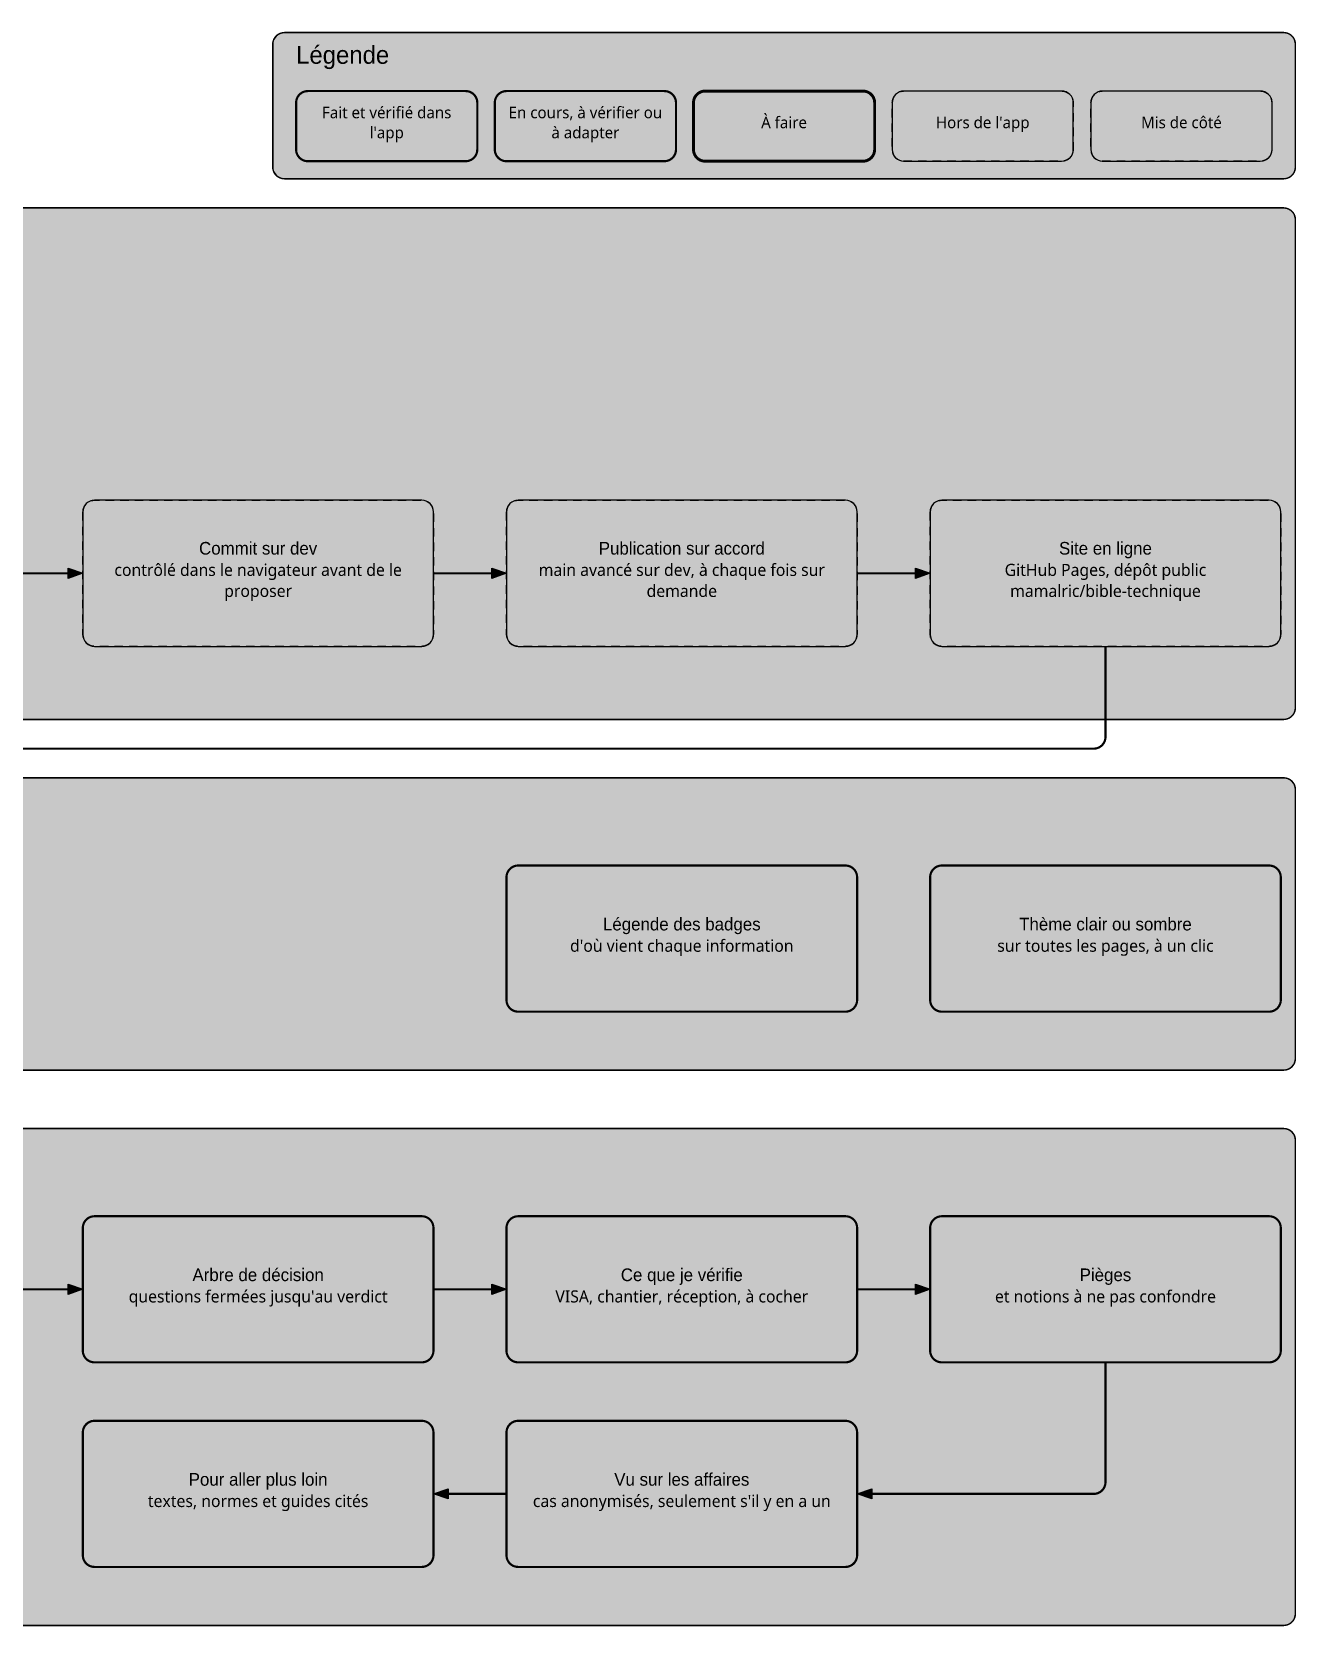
# Model space of a CAD drawing. Header units: millimetres. Extents: x 40 to 2430, y -1750 to -20.
# Drawn here: x 915 to 1780, y -1110 to -20 of the extents above; entities that cross this region are included whole.
import ezdxf
from ezdxf.enums import TextEntityAlignment as Align

# ---------------------------------------------------------------- set-up
doc = ezdxf.new("R2010")
doc.units = ezdxf.units.MM
for name, color, linetype, true_color in [('C-2B1D24', 250, 'Continuous', 0x2b1d24), ('C-4A3A42', 229, 'Continuous', 0x4a3a42), ('C-5B8266', 105, 'Continuous', 0x5b8266), ('C-6B6B6B', 251, 'Continuous', 0x6b6b6b), ('C-7A2E3A', 17, 'Continuous', 0x7a2e3a), ('C-8C8088', 252, 'Continuous', 0x8c8088), ('C-9E9E9E', 253, 'Continuous', 0x9e9e9e), ('C-C8892A', 42, 'Continuous', 0xc8892a), ('C-D8CFC9', 254, 'Continuous', 0xd8cfc9), ('C-E3ECE5', 254, 'Continuous', 0xe3ece5), ('C-EFEFEF', 7, 'Continuous', 0xefefef), ('C-F3DEE2', 254, 'Continuous', 0xf3dee2), ('C-F7E9D2', 254, 'Continuous', 0xf7e9d2), ('C-FBF9F7', 7, 'Continuous', 0xfbf9f7), ('C-FFFFFF', 7, 'Continuous', 0xffffff)]:
    doc.layers.add(name, color=color, linetype=linetype, true_color=true_color)
doc.styles.add('CARTE_GRAS', font='seguisb.ttf')
doc.styles.add('CARTE_NORMAL', font='segoeui.ttf')

msp = doc.modelspace()

# ---------------------------------------------------------------- hatches: boundary and pattern name
at = {"layer": 'C-4A3A42'}
h = msp.add_hatch(color=256, dxfattribs=at)
h.dxf.hatch_style = 2
h.paths.add_polyline_path([(950, -390), (940, -393.5), (940, -386.5)])
h = msp.add_hatch(color=256, dxfattribs=at)
h.dxf.hatch_style = 2
h.paths.add_polyline_path([(1240, -390), (1230, -393.5), (1230, -386.5)])
h = msp.add_hatch(color=256, dxfattribs=at)
h.dxf.hatch_style = 2
h.paths.add_polyline_path([(1530, -390), (1520, -393.5), (1520, -386.5)])
h = msp.add_hatch(color=256, dxfattribs=at)
h.dxf.hatch_style = 2
h.paths.add_polyline_path([(950, -880), (940, -883.5), (940, -876.5)])
h = msp.add_hatch(color=256, dxfattribs=at)
h.dxf.hatch_style = 2
h.paths.add_polyline_path([(1240, -880), (1230, -883.5), (1230, -876.5)])
h = msp.add_hatch(color=256, dxfattribs=at)
h.dxf.hatch_style = 2
h.paths.add_polyline_path([(1530, -880), (1520, -883.5), (1520, -876.5)])
h = msp.add_hatch(color=256, dxfattribs=at)
h.dxf.hatch_style = 2
h.paths.add_polyline_path([(1190, -1020), (1200, -1016.5), (1200, -1023.5)])
h = msp.add_hatch(color=256, dxfattribs=at)
h.dxf.hatch_style = 2
h.paths.add_polyline_path([(1480, -1020), (1490, -1016.5), (1490, -1023.5)])
at = {"layer": 'C-E3ECE5'}
h = msp.add_hatch(color=256, dxfattribs=at)
h.dxf.hatch_style = 2
h.paths.add_polyline_path([(1104, -108), (1212, -108, 0.414214), (1220, -100), (1220, -68, 0.414214), (1212, -60), (1104, -60, 0.414214), (1096, -68), (1096, -100, 0.414214)])
h = msp.add_hatch(color=256, dxfattribs=at)
h.dxf.hatch_style = 2
h.paths.add_polyline_path([(1248, -690), (1472, -690, 0.414214), (1480, -682), (1480, -598, 0.414214), (1472, -590), (1248, -590, 0.414214), (1240, -598), (1240, -682, 0.414214)])
h = msp.add_hatch(color=256, dxfattribs=at)
h.dxf.hatch_style = 2
h.paths.add_polyline_path([(1538, -690), (1762, -690, 0.414214), (1770, -682), (1770, -598, 0.414214), (1762, -590), (1538, -590, 0.414214), (1530, -598), (1530, -682, 0.414214)])
h = msp.add_hatch(color=256, dxfattribs=at)
h.dxf.hatch_style = 2
h.paths.add_polyline_path([(958, -930), (1182, -930, 0.414214), (1190, -922), (1190, -838, 0.414214), (1182, -830), (958, -830, 0.414214), (950, -838), (950, -922, 0.414214)])
h = msp.add_hatch(color=256, dxfattribs=at)
h.dxf.hatch_style = 2
h.paths.add_polyline_path([(1248, -930), (1472, -930, 0.414214), (1480, -922), (1480, -838, 0.414214), (1472, -830), (1248, -830, 0.414214), (1240, -838), (1240, -922, 0.414214)])
h = msp.add_hatch(color=256, dxfattribs=at)
h.dxf.hatch_style = 2
h.paths.add_polyline_path([(1538, -930), (1762, -930, 0.414214), (1770, -922), (1770, -838, 0.414214), (1762, -830), (1538, -830, 0.414214), (1530, -838), (1530, -922, 0.414214)])
h = msp.add_hatch(color=256, dxfattribs=at)
h.dxf.hatch_style = 2
h.paths.add_polyline_path([(958, -1070), (1182, -1070, 0.414214), (1190, -1062), (1190, -978, 0.414214), (1182, -970), (958, -970, 0.414214), (950, -978), (950, -1062, 0.414214)])
h = msp.add_hatch(color=256, dxfattribs=at)
h.dxf.hatch_style = 2
h.paths.add_polyline_path([(1248, -1070), (1472, -1070, 0.414214), (1480, -1062), (1480, -978, 0.414214), (1472, -970), (1248, -970, 0.414214), (1240, -978), (1240, -1062, 0.414214)])
at = {"layer": 'C-EFEFEF'}
h = msp.add_hatch(color=256, dxfattribs=at)
h.dxf.hatch_style = 2
h.paths.add_polyline_path([(1648, -108), (1756, -108, 0.414214), (1764, -100), (1764, -68, 0.414214), (1756, -60), (1648, -60, 0.414214), (1640, -68), (1640, -100, 0.414214)])
at = {"layer": 'C-F3DEE2'}
h = msp.add_hatch(color=256, dxfattribs=at)
h.dxf.hatch_style = 2
h.paths.add_polyline_path([(1376, -108), (1484, -108, 0.414214), (1492, -100), (1492, -68, 0.414214), (1484, -60), (1376, -60, 0.414214), (1368, -68), (1368, -100, 0.414214)])
at = {"layer": 'C-F7E9D2'}
h = msp.add_hatch(color=256, dxfattribs=at)
h.dxf.hatch_style = 2
h.paths.add_polyline_path([(1240, -108), (1348, -108, 0.414214), (1356, -100), (1356, -68, 0.414214), (1348, -60), (1240, -60, 0.414214), (1232, -68), (1232, -100, 0.414214)])
at = {"layer": 'C-FBF9F7'}
h = msp.add_hatch(color=256, dxfattribs=at)
h.dxf.hatch_style = 2
h.paths.add_polyline_path([(1088, -120), (1772, -120, 0.414214), (1780, -112), (1780, -28, 0.414214), (1772, -20), (1088, -20, 0.414214), (1080, -28), (1080, -112, 0.414214)])
h = msp.add_hatch(color=256, dxfattribs=at)
h.dxf.hatch_style = 2
h.paths.add_polyline_path([(48, -490), (1772, -490, 0.414214), (1780, -482), (1780, -148, 0.414214), (1772, -140), (48, -140, 0.414214), (40, -148), (40, -482, 0.414214)])
h = msp.add_hatch(color=256, dxfattribs=at)
h.dxf.hatch_style = 2
h.paths.add_polyline_path([(48, -730), (1772, -730, 0.414214), (1780, -722), (1780, -538, 0.414214), (1772, -530), (48, -530, 0.414214), (40, -538), (40, -722, 0.414214)])
h = msp.add_hatch(color=256, dxfattribs=at)
h.dxf.hatch_style = 2
h.paths.add_polyline_path([(48, -1110), (1772, -1110, 0.414214), (1780, -1102), (1780, -778, 0.414214), (1772, -770), (48, -770, 0.414214), (40, -778), (40, -1102, 0.414214)])
at = {"layer": 'C-FFFFFF'}
h = msp.add_hatch(color=256, dxfattribs=at)
h.dxf.hatch_style = 2
h.paths.add_polyline_path([(1512, -108), (1620, -108, 0.414214), (1628, -100), (1628, -68, 0.414214), (1620, -60), (1512, -60, 0.414214), (1504, -68), (1504, -100, 0.414214)])
h = msp.add_hatch(color=256, dxfattribs=at)
h.dxf.hatch_style = 2
h.paths.add_polyline_path([(958, -440), (1182, -440, 0.414214), (1190, -432), (1190, -348, 0.414214), (1182, -340), (958, -340, 0.414214), (950, -348), (950, -432, 0.414214)])
h = msp.add_hatch(color=256, dxfattribs=at)
h.dxf.hatch_style = 2
h.paths.add_polyline_path([(1248, -440), (1472, -440, 0.414214), (1480, -432), (1480, -348, 0.414214), (1472, -340), (1248, -340, 0.414214), (1240, -348), (1240, -432, 0.414214)])
h = msp.add_hatch(color=256, dxfattribs=at)
h.dxf.hatch_style = 2
h.paths.add_polyline_path([(1538, -440), (1762, -440, 0.414214), (1770, -432), (1770, -348, 0.414214), (1762, -340), (1538, -340, 0.414214), (1530, -348), (1530, -432, 0.414214)])

# ---------------------------------------------------------------- linework, layer by layer
at = {"layer": 'C-4A3A42', "const_width": 1.5}
for points in [[(900, -390), (940, -390)], [(1190, -390), (1230, -390)], [(1480, -390), (1520, -390)], [(900, -880), (940, -880)], [(1190, -880), (1230, -880)], [(1480, -880), (1520, -880)], [(1240, -1020), (1200, -1020)]]:
    msp.add_lwpolyline(points, dxfattribs=at)
at = {"layer": 'C-4A3A42'}
for points in [[(950, -390), (940, -393.5), (940, -386.5)], [(1240, -390), (1230, -393.5), (1230, -386.5)], [(1530, -390), (1520, -393.5), (1520, -386.5)], [(950, -880), (940, -883.5), (940, -876.5)], [(1240, -880), (1230, -883.5), (1230, -876.5)], [(1530, -880), (1520, -883.5), (1520, -876.5)], [(1190, -1020), (1200, -1016.5), (1200, -1023.5)], [(1480, -1020), (1490, -1016.5), (1490, -1023.5)]]:
    msp.add_lwpolyline(points, close=True, dxfattribs=at)
at = {"layer": 'C-4A3A42', "const_width": 1.5}
for points in [[(1650, -440), (1650, -502, -0.414214), (1642, -510), (498, -510, 0.414214), (490, -518), (490, -580)], [(1650, -930), (1650, -1012, -0.414214), (1642, -1020), (1490, -1020)]]:
    msp.add_lwpolyline(points, format="xyb", dxfattribs=at)
at = {"layer": 'C-5B8266', "const_width": 1.5}
for points in [[(1104, -108), (1212, -108, 0.414214), (1220, -100), (1220, -68, 0.414214), (1212, -60), (1104, -60, 0.414214), (1096, -68), (1096, -100, 0.414214)], [(1248, -690), (1472, -690, 0.414214), (1480, -682), (1480, -598, 0.414214), (1472, -590), (1248, -590, 0.414214), (1240, -598), (1240, -682, 0.414214)], [(1538, -690), (1762, -690, 0.414214), (1770, -682), (1770, -598, 0.414214), (1762, -590), (1538, -590, 0.414214), (1530, -598), (1530, -682, 0.414214)], [(958, -930), (1182, -930, 0.414214), (1190, -922), (1190, -838, 0.414214), (1182, -830), (958, -830, 0.414214), (950, -838), (950, -922, 0.414214)], [(1248, -930), (1472, -930, 0.414214), (1480, -922), (1480, -838, 0.414214), (1472, -830), (1248, -830, 0.414214), (1240, -838), (1240, -922, 0.414214)], [(1538, -930), (1762, -930, 0.414214), (1770, -922), (1770, -838, 0.414214), (1762, -830), (1538, -830, 0.414214), (1530, -838), (1530, -922, 0.414214)], [(958, -1070), (1182, -1070, 0.414214), (1190, -1062), (1190, -978, 0.414214), (1182, -970), (958, -970, 0.414214), (950, -978), (950, -1062, 0.414214)], [(1248, -1070), (1472, -1070, 0.414214), (1480, -1062), (1480, -978, 0.414214), (1472, -970), (1248, -970, 0.414214), (1240, -978), (1240, -1062, 0.414214)]]:
    msp.add_lwpolyline(points, format="xyb", close=True, dxfattribs=at)
at = {"layer": 'C-7A2E3A', "const_width": 2}
msp.add_lwpolyline([(1376, -108), (1484, -108, 0.414214), (1492, -100), (1492, -68, 0.414214), (1484, -60), (1376, -60, 0.414214), (1368, -68), (1368, -100, 0.414214)], format="xyb", close=True, dxfattribs=at)
at = {"layer": 'C-8C8088', "const_width": 1}
for points in [[(1504, -68), (1504.3, -65.9), (1505.1, -64), (1506.2, -62.6)], [(1509.5, -60.4), (1509.9, -60.3), (1512, -60), (1515.5, -60)], [(1519.5, -60), (1525.5, -60)], [(1529.5, -60), (1535.5, -60)], [(1539.5, -60), (1545.5, -60)], [(1549.5, -60), (1555.5, -60)], [(1559.5, -60), (1565.5, -60)], [(1569.5, -60), (1575.5, -60)], [(1579.5, -60), (1585.5, -60)], [(1589.5, -60), (1595.5, -60)], [(1599.5, -60), (1605.5, -60)], [(1609.5, -60), (1615.5, -60)], [(1619.5, -60), (1620, -60), (1622.1, -60.3), (1624, -61.1), (1625, -61.9)], [(1627.4, -65), (1627.7, -65.9), (1628, -68), (1628, -70.9)], [(1504, -68.1), (1504, -68)], [(1504, -78.1), (1504, -72.1)], [(1628, -74.9), (1628, -80.9)], [(1504, -88.1), (1504, -82.1)], [(1628, -84.9), (1628, -90.9)], [(1504, -98.1), (1504, -92.1)], [(1628, -94.9), (1628, -100), (1627.9, -100.9)], [(1507.8, -106.8), (1506.3, -105.7), (1505.1, -104), (1504.3, -102.1)], [(1517.6, -108), (1512, -108), (1511.6, -107.9)], [(1527.6, -108), (1521.6, -108)], [(1537.6, -108), (1531.6, -108)], [(1547.6, -108), (1541.6, -108)], [(1557.6, -108), (1551.6, -108)], [(1567.6, -108), (1561.6, -108)], [(1577.6, -108), (1571.6, -108)], [(1587.6, -108), (1581.6, -108)], [(1597.6, -108), (1591.6, -108)], [(1607.6, -108), (1601.6, -108)], [(1617.6, -108), (1611.6, -108)], [(1626.5, -104.6), (1625.7, -105.7), (1624, -106.9), (1622.1, -107.7), (1621.6, -107.8)], [(950, -348), (950.3, -345.9), (951.1, -344), (952.2, -342.6)], [(950, -354.1), (950, -348.1)], [(955.5, -340.4), (955.9, -340.3), (958, -340), (961.5, -340)], [(965.5, -340), (971.5, -340)], [(975.5, -340), (981.5, -340)], [(985.5, -340), (991.5, -340)], [(995.5, -340), (1001.5, -340)], [(1005.5, -340), (1011.5, -340)], [(1015.5, -340), (1021.5, -340)], [(1025.5, -340), (1031.5, -340)], [(1035.5, -340), (1041.5, -340)], [(1045.5, -340), (1051.5, -340)], [(1055.5, -340), (1061.5, -340)], [(1065.5, -340), (1071.5, -340)], [(1075.5, -340), (1081.5, -340)], [(1085.5, -340), (1091.5, -340)], [(1095.5, -340), (1101.5, -340)], [(1105.5, -340), (1111.5, -340)], [(1115.5, -340), (1121.5, -340)], [(1125.5, -340), (1131.5, -340)], [(1135.5, -340), (1141.5, -340)], [(1145.5, -340), (1151.5, -340)], [(1155.5, -340), (1161.5, -340)], [(1165.5, -340), (1171.5, -340)], [(1175.5, -340), (1181.5, -340)], [(1185.3, -340.8), (1186, -341.1), (1187.7, -342.3), (1188.9, -344), (1189.4, -345)], [(1190, -348.9), (1190, -354.9)], [(1240, -348), (1240.3, -345.9), (1241.1, -344), (1242.2, -342.6)], [(1240, -354.1), (1240, -348.1)], [(1245.5, -340.4), (1245.9, -340.3), (1248, -340), (1251.5, -340)], [(1255.5, -340), (1261.5, -340)], [(1265.5, -340), (1271.5, -340)], [(1275.5, -340), (1281.5, -340)], [(1285.5, -340), (1291.5, -340)], [(1295.5, -340), (1301.5, -340)], [(1305.5, -340), (1311.5, -340)], [(1315.5, -340), (1321.5, -340)], [(1325.5, -340), (1331.5, -340)], [(1335.5, -340), (1341.5, -340)], [(1345.5, -340), (1351.5, -340)], [(1355.5, -340), (1361.5, -340)], [(1365.5, -340), (1371.5, -340)], [(1375.5, -340), (1381.5, -340)], [(1385.5, -340), (1391.5, -340)], [(1395.5, -340), (1401.5, -340)], [(1405.5, -340), (1411.5, -340)], [(1415.5, -340), (1421.5, -340)], [(1425.5, -340), (1431.5, -340)], [(1435.5, -340), (1441.5, -340)], [(1445.5, -340), (1451.5, -340)], [(1455.5, -340), (1461.5, -340)], [(1465.5, -340), (1471.5, -340)], [(1475.3, -340.8), (1476, -341.1), (1477.7, -342.3), (1478.9, -344), (1479.4, -345)], [(1480, -348.9), (1480, -354.9)], [(1530, -348), (1530.3, -345.9), (1531.1, -344), (1532.2, -342.6)], [(1530, -354.1), (1530, -348.1)], [(1535.5, -340.4), (1535.9, -340.3), (1538, -340), (1541.5, -340)], [(1545.5, -340), (1551.5, -340)], [(1555.5, -340), (1561.5, -340)], [(1565.5, -340), (1571.5, -340)], [(1575.5, -340), (1581.5, -340)], [(1585.5, -340), (1591.5, -340)], [(1595.5, -340), (1601.5, -340)], [(1605.5, -340), (1611.5, -340)], [(1615.5, -340), (1621.5, -340)], [(1625.5, -340), (1631.5, -340)], [(1635.5, -340), (1641.5, -340)], [(1645.5, -340), (1651.5, -340)], [(1655.5, -340), (1661.5, -340)], [(1665.5, -340), (1671.5, -340)], [(1675.5, -340), (1681.5, -340)], [(1685.5, -340), (1691.5, -340)], [(1695.5, -340), (1701.5, -340)], [(1705.5, -340), (1711.5, -340)], [(1715.5, -340), (1721.5, -340)], [(1725.5, -340), (1731.5, -340)], [(1735.5, -340), (1741.5, -340)], [(1745.5, -340), (1751.5, -340)], [(1755.5, -340), (1761.5, -340)], [(1765.3, -340.8), (1766, -341.1), (1767.7, -342.3), (1768.9, -344), (1769.4, -345)], [(1770, -348.9), (1770, -354.9)], [(950, -364.1), (950, -358.1)], [(1190, -358.9), (1190, -364.9)], [(1240, -364.1), (1240, -358.1)], [(1480, -358.9), (1480, -364.9)], [(1530, -364.1), (1530, -358.1)], [(1770, -358.9), (1770, -364.9)], [(950, -374.1), (950, -368.1)], [(1190, -368.9), (1190, -374.9)], [(1240, -374.1), (1240, -368.1)], [(1480, -368.9), (1480, -374.9)], [(1530, -374.1), (1530, -368.1)], [(1770, -368.9), (1770, -374.9)], [(950, -384.1), (950, -378.1)], [(1190, -378.9), (1190, -384.9)], [(1240, -384.1), (1240, -378.1)], [(1480, -378.9), (1480, -384.9)], [(1530, -384.1), (1530, -378.1)], [(1770, -378.9), (1770, -384.9)], [(950, -394.1), (950, -388.1)], [(1190, -388.9), (1190, -394.9)], [(1240, -394.1), (1240, -388.1)], [(1480, -388.9), (1480, -394.9)], [(1530, -394.1), (1530, -388.1)], [(1770, -388.9), (1770, -394.9)], [(950, -404.1), (950, -398.1)], [(1190, -398.9), (1190, -404.9)], [(1240, -404.1), (1240, -398.1)], [(1480, -398.9), (1480, -404.9)], [(1530, -404.1), (1530, -398.1)], [(1770, -398.9), (1770, -404.9)], [(950, -414.1), (950, -408.1)], [(1190, -408.9), (1190, -414.9)], [(1240, -414.1), (1240, -408.1)], [(1480, -408.9), (1480, -414.9)], [(1530, -414.1), (1530, -408.1)], [(1770, -408.9), (1770, -414.9)], [(950, -424.1), (950, -418.1)], [(1190, -418.9), (1190, -424.9)], [(1240, -424.1), (1240, -418.1)], [(1480, -418.9), (1480, -424.9)], [(1530, -424.1), (1530, -418.1)], [(1770, -418.9), (1770, -424.9)], [(950.3, -434.1), (950.3, -434.1), (950, -432), (950, -428.1)], [(1190, -428.9), (1190, -432), (1189.7, -434.1), (1189.4, -434.9)], [(1240.3, -434.1), (1240.3, -434.1), (1240, -432), (1240, -428.1)], [(1480, -428.9), (1480, -432), (1479.7, -434.1), (1479.4, -434.9)], [(1530.3, -434.1), (1530.3, -434.1), (1530, -432), (1530, -428.1)], [(1770, -428.9), (1770, -432), (1769.7, -434.1), (1769.4, -434.9)], [(957.6, -439.9), (955.9, -439.7), (954, -438.9), (952.3, -437.7), (952.3, -437.5)], [(967.6, -440), (961.6, -440)], [(977.6, -440), (971.6, -440)], [(987.6, -440), (981.6, -440)], [(997.6, -440), (991.6, -440)], [(1007.6, -440), (1001.6, -440)], [(1017.6, -440), (1011.6, -440)], [(1027.6, -440), (1021.6, -440)], [(1037.6, -440), (1031.6, -440)], [(1047.6, -440), (1041.6, -440)], [(1057.6, -440), (1051.6, -440)], [(1067.6, -440), (1061.6, -440)], [(1077.6, -440), (1071.6, -440)], [(1087.6, -440), (1081.6, -440)], [(1097.6, -440), (1091.6, -440)], [(1107.6, -440), (1101.6, -440)], [(1117.6, -440), (1111.6, -440)], [(1127.6, -440), (1121.6, -440)], [(1137.6, -440), (1131.6, -440)], [(1147.6, -440), (1141.6, -440)], [(1157.6, -440), (1151.6, -440)], [(1167.6, -440), (1161.6, -440)], [(1177.6, -440), (1171.6, -440)], [(1187.1, -438.1), (1186, -438.9), (1184.1, -439.7), (1182, -440), (1181.6, -440)], [(1247.6, -439.9), (1245.9, -439.7), (1244, -438.9), (1242.3, -437.7), (1242.3, -437.5)], [(1257.6, -440), (1251.6, -440)], [(1267.6, -440), (1261.6, -440)], [(1277.6, -440), (1271.6, -440)], [(1287.6, -440), (1281.6, -440)], [(1297.6, -440), (1291.6, -440)], [(1307.6, -440), (1301.6, -440)], [(1317.6, -440), (1311.6, -440)], [(1327.6, -440), (1321.6, -440)], [(1337.6, -440), (1331.6, -440)], [(1347.6, -440), (1341.6, -440)], [(1357.6, -440), (1351.6, -440)], [(1367.6, -440), (1361.6, -440)], [(1377.6, -440), (1371.6, -440)], [(1387.6, -440), (1381.6, -440)], [(1397.6, -440), (1391.6, -440)], [(1407.6, -440), (1401.6, -440)], [(1417.6, -440), (1411.6, -440)], [(1427.6, -440), (1421.6, -440)], [(1437.6, -440), (1431.6, -440)], [(1447.6, -440), (1441.6, -440)], [(1457.6, -440), (1451.6, -440)], [(1467.6, -440), (1461.6, -440)], [(1477.1, -438.1), (1476, -438.9), (1474.1, -439.7), (1472, -440), (1471.6, -440)], [(1537.6, -439.9), (1535.9, -439.7), (1534, -438.9), (1532.3, -437.7), (1532.3, -437.5)], [(1547.6, -440), (1541.6, -440)], [(1557.6, -440), (1551.6, -440)], [(1567.6, -440), (1561.6, -440)], [(1577.6, -440), (1571.6, -440)], [(1587.6, -440), (1581.6, -440)], [(1597.6, -440), (1591.6, -440)], [(1607.6, -440), (1601.6, -440)], [(1617.6, -440), (1611.6, -440)], [(1627.6, -440), (1621.6, -440)], [(1637.6, -440), (1631.6, -440)], [(1647.6, -440), (1641.6, -440)], [(1657.6, -440), (1651.6, -440)], [(1667.6, -440), (1661.6, -440)], [(1677.6, -440), (1671.6, -440)], [(1687.6, -440), (1681.6, -440)], [(1697.6, -440), (1691.6, -440)], [(1707.6, -440), (1701.6, -440)], [(1717.6, -440), (1711.6, -440)], [(1727.6, -440), (1721.6, -440)], [(1737.6, -440), (1731.6, -440)], [(1747.6, -440), (1741.6, -440)], [(1757.6, -440), (1751.6, -440)], [(1767.1, -438.1), (1766, -438.9), (1764.1, -439.7), (1762, -440), (1761.6, -440)]]:
    msp.add_lwpolyline(points, dxfattribs=at)
at = {"layer": 'C-9E9E9E', "const_width": 1}
for points in [[(1640, -68), (1640.3, -65.9), (1641.1, -64), (1642.2, -62.6)], [(1645.5, -60.4), (1645.9, -60.3), (1648, -60), (1651.5, -60)], [(1655.5, -60), (1661.5, -60)], [(1665.5, -60), (1671.5, -60)], [(1675.5, -60), (1681.5, -60)], [(1685.5, -60), (1691.5, -60)], [(1695.5, -60), (1701.5, -60)], [(1705.5, -60), (1711.5, -60)], [(1715.5, -60), (1721.5, -60)], [(1725.5, -60), (1731.5, -60)], [(1735.5, -60), (1741.5, -60)], [(1745.5, -60), (1751.5, -60)], [(1755.5, -60), (1756, -60), (1758.1, -60.3), (1760, -61.1), (1761, -61.9)], [(1763.4, -65), (1763.7, -65.9), (1764, -68), (1764, -70.9)], [(1640, -68.1), (1640, -68)], [(1640, -78.1), (1640, -72.1)], [(1764, -74.9), (1764, -80.9)], [(1640, -88.1), (1640, -82.1)], [(1764, -84.9), (1764, -90.9)], [(1640, -98.1), (1640, -92.1)], [(1764, -94.9), (1764, -100), (1763.9, -100.9)], [(1643.8, -106.8), (1642.3, -105.7), (1641.1, -104), (1640.3, -102.1)], [(1653.6, -108), (1648, -108), (1647.6, -107.9)], [(1663.6, -108), (1657.6, -108)], [(1673.6, -108), (1667.6, -108)], [(1683.6, -108), (1677.6, -108)], [(1693.6, -108), (1687.6, -108)], [(1703.6, -108), (1697.6, -108)], [(1713.6, -108), (1707.6, -108)], [(1723.6, -108), (1717.6, -108)], [(1733.6, -108), (1727.6, -108)], [(1743.6, -108), (1737.6, -108)], [(1753.6, -108), (1747.6, -108)], [(1762.5, -104.6), (1761.7, -105.7), (1760, -106.9), (1758.1, -107.7), (1757.6, -107.8)]]:
    msp.add_lwpolyline(points, dxfattribs=at)
at = {"layer": 'C-C8892A', "const_width": 1.5}
msp.add_lwpolyline([(1240, -108), (1348, -108, 0.414214), (1356, -100), (1356, -68, 0.414214), (1348, -60), (1240, -60, 0.414214), (1232, -68), (1232, -100, 0.414214)], format="xyb", close=True, dxfattribs=at)
at = {"layer": 'C-D8CFC9', "const_width": 1}
for points in [[(1088, -120), (1772, -120, 0.414214), (1780, -112), (1780, -28, 0.414214), (1772, -20), (1088, -20, 0.414214), (1080, -28), (1080, -112, 0.414214)], [(48, -490), (1772, -490, 0.414214), (1780, -482), (1780, -148, 0.414214), (1772, -140), (48, -140, 0.414214), (40, -148), (40, -482, 0.414214)], [(48, -730), (1772, -730, 0.414214), (1780, -722), (1780, -538, 0.414214), (1772, -530), (48, -530, 0.414214), (40, -538), (40, -722, 0.414214)], [(48, -1110), (1772, -1110, 0.414214), (1780, -1102), (1780, -778, 0.414214), (1772, -770), (48, -770, 0.414214), (40, -778), (40, -1102, 0.414214)]]:
    msp.add_lwpolyline(points, format="xyb", close=True, dxfattribs=at)
at = {"layer": 'C-E3ECE5'}
for points in [[(1104, -108), (1212, -108, 0.414214), (1220, -100), (1220, -68, 0.414214), (1212, -60), (1104, -60, 0.414214), (1096, -68), (1096, -100, 0.414214)], [(1248, -690), (1472, -690, 0.414214), (1480, -682), (1480, -598, 0.414214), (1472, -590), (1248, -590, 0.414214), (1240, -598), (1240, -682, 0.414214)], [(1538, -690), (1762, -690, 0.414214), (1770, -682), (1770, -598, 0.414214), (1762, -590), (1538, -590, 0.414214), (1530, -598), (1530, -682, 0.414214)], [(958, -930), (1182, -930, 0.414214), (1190, -922), (1190, -838, 0.414214), (1182, -830), (958, -830, 0.414214), (950, -838), (950, -922, 0.414214)], [(1248, -930), (1472, -930, 0.414214), (1480, -922), (1480, -838, 0.414214), (1472, -830), (1248, -830, 0.414214), (1240, -838), (1240, -922, 0.414214)], [(1538, -930), (1762, -930, 0.414214), (1770, -922), (1770, -838, 0.414214), (1762, -830), (1538, -830, 0.414214), (1530, -838), (1530, -922, 0.414214)], [(958, -1070), (1182, -1070, 0.414214), (1190, -1062), (1190, -978, 0.414214), (1182, -970), (958, -970, 0.414214), (950, -978), (950, -1062, 0.414214)], [(1248, -1070), (1472, -1070, 0.414214), (1480, -1062), (1480, -978, 0.414214), (1472, -970), (1248, -970, 0.414214), (1240, -978), (1240, -1062, 0.414214)]]:
    msp.add_lwpolyline(points, format="xyb", close=True, dxfattribs=at)
at = {"layer": 'C-EFEFEF'}
msp.add_lwpolyline([(1648, -108), (1756, -108, 0.414214), (1764, -100), (1764, -68, 0.414214), (1756, -60), (1648, -60, 0.414214), (1640, -68), (1640, -100, 0.414214)], format="xyb", close=True, dxfattribs=at)
at = {"layer": 'C-F3DEE2'}
msp.add_lwpolyline([(1376, -108), (1484, -108, 0.414214), (1492, -100), (1492, -68, 0.414214), (1484, -60), (1376, -60, 0.414214), (1368, -68), (1368, -100, 0.414214)], format="xyb", close=True, dxfattribs=at)
at = {"layer": 'C-F7E9D2'}
msp.add_lwpolyline([(1240, -108), (1348, -108, 0.414214), (1356, -100), (1356, -68, 0.414214), (1348, -60), (1240, -60, 0.414214), (1232, -68), (1232, -100, 0.414214)], format="xyb", close=True, dxfattribs=at)
at = {"layer": 'C-FBF9F7'}
for points in [[(1088, -120), (1772, -120, 0.414214), (1780, -112), (1780, -28, 0.414214), (1772, -20), (1088, -20, 0.414214), (1080, -28), (1080, -112, 0.414214)], [(48, -490), (1772, -490, 0.414214), (1780, -482), (1780, -148, 0.414214), (1772, -140), (48, -140, 0.414214), (40, -148), (40, -482, 0.414214)], [(48, -730), (1772, -730, 0.414214), (1780, -722), (1780, -538, 0.414214), (1772, -530), (48, -530, 0.414214), (40, -538), (40, -722, 0.414214)], [(48, -1110), (1772, -1110, 0.414214), (1780, -1102), (1780, -778, 0.414214), (1772, -770), (48, -770, 0.414214), (40, -778), (40, -1102, 0.414214)]]:
    msp.add_lwpolyline(points, format="xyb", close=True, dxfattribs=at)
at = {"layer": 'C-FFFFFF'}
for points in [[(1512, -108), (1620, -108, 0.414214), (1628, -100), (1628, -68, 0.414214), (1620, -60), (1512, -60, 0.414214), (1504, -68), (1504, -100, 0.414214)], [(958, -440), (1182, -440, 0.414214), (1190, -432), (1190, -348, 0.414214), (1182, -340), (958, -340, 0.414214), (950, -348), (950, -432, 0.414214)], [(1248, -440), (1472, -440, 0.414214), (1480, -432), (1480, -348, 0.414214), (1472, -340), (1248, -340, 0.414214), (1240, -348), (1240, -432, 0.414214)], [(1538, -440), (1762, -440, 0.414214), (1770, -432), (1770, -348, 0.414214), (1762, -340), (1538, -340, 0.414214), (1530, -348), (1530, -432, 0.414214)]]:
    msp.add_lwpolyline(points, format="xyb", close=True, dxfattribs=at)

# ---------------------------------------------------------------- texts
at = {"layer": 'C-2B1D24'}
for s, height, style, p in [('Fait et vérifié dans', 7.92, 'CARTE_NORMAL', (1158, -81)), ('En cours, à vérifier ou', 7.92, 'CARTE_NORMAL', (1294, -81)), ('À faire', 7.92, 'CARTE_NORMAL', (1430, -87.8)), ("l'app", 7.92, 'CARTE_NORMAL', (1158, -94.7)), ('à adapter', 7.92, 'CARTE_NORMAL', (1294, -94.7)), ("Hors de l'app", 7.92, 'CARTE_NORMAL', (1566, -87.8)), ('Commit sur dev', 8.64, 'CARTE_GRAS', (1070, -379.8)), ('Publication sur accord', 8.64, 'CARTE_GRAS', (1360, -379.8)), ('Site en ligne', 8.64, 'CARTE_GRAS', (1650, -379.8)), ('contrôlé dans le navigateur avant de le', 8.28, 'CARTE_NORMAL', (1070, -394.3)), ('main avancé sur dev, à chaque fois sur', 8.28, 'CARTE_NORMAL', (1360, -394.3)), ('GitHub Pages, dépôt public', 8.28, 'CARTE_NORMAL', (1650, -394.3)), ('proposer', 8.28, 'CARTE_NORMAL', (1070, -408.7)), ('demande', 8.28, 'CARTE_NORMAL', (1360, -408.7)), ('mamalric/bible-technique', 8.28, 'CARTE_NORMAL', (1650, -408.7)), ('Légende des badges', 8.64, 'CARTE_GRAS', (1360, -637)), ('Thème clair ou sombre', 8.64, 'CARTE_GRAS', (1650, -637)), ("d'où vient chaque information", 8.28, 'CARTE_NORMAL', (1360, -651.5)), ('sur toutes les pages, à un clic', 8.28, 'CARTE_NORMAL', (1650, -651.5)), ('Arbre de décision', 8.64, 'CARTE_GRAS', (1070, -877)), ('Ce que je vérifie', 8.64, 'CARTE_GRAS', (1360, -877)), ('Pièges', 8.64, 'CARTE_GRAS', (1650, -877)), ("questions fermées jusqu'au verdict", 8.28, 'CARTE_NORMAL', (1070, -891.5)), ('VISA, chantier, réception, à cocher', 8.28, 'CARTE_NORMAL', (1360, -891.5)), ('et notions à ne pas confondre', 8.28, 'CARTE_NORMAL', (1650, -891.5)), ('Pour aller plus loin', 8.64, 'CARTE_GRAS', (1070, -1017)), ('Vu sur les affaires', 8.64, 'CARTE_GRAS', (1360, -1017)), ('textes, normes et guides cités', 8.28, 'CARTE_NORMAL', (1070, -1031.5)), ("cas anonymisés, seulement s'il y en a un", 8.28, 'CARTE_NORMAL', (1360, -1031.5))]:
    msp.add_text(s, height=height, dxfattribs=dict(at, style=style)).set_placement(p, align=Align.BOTTOM_CENTER)
at = {"layer": 'C-6B6B6B', "style": 'CARTE_NORMAL'}
msp.add_text('Mis de côté', height=7.92, dxfattribs=at).set_placement((1702, -87.8), align=Align.BOTTOM_CENTER)
at = {"layer": 'C-7A2E3A', "style": 'CARTE_GRAS'}
msp.add_text('Légende', height=12.24, dxfattribs=at).set_placement((1096, -45), align=Align.BOTTOM_LEFT)

doc.saveas('drawing.dxf')
